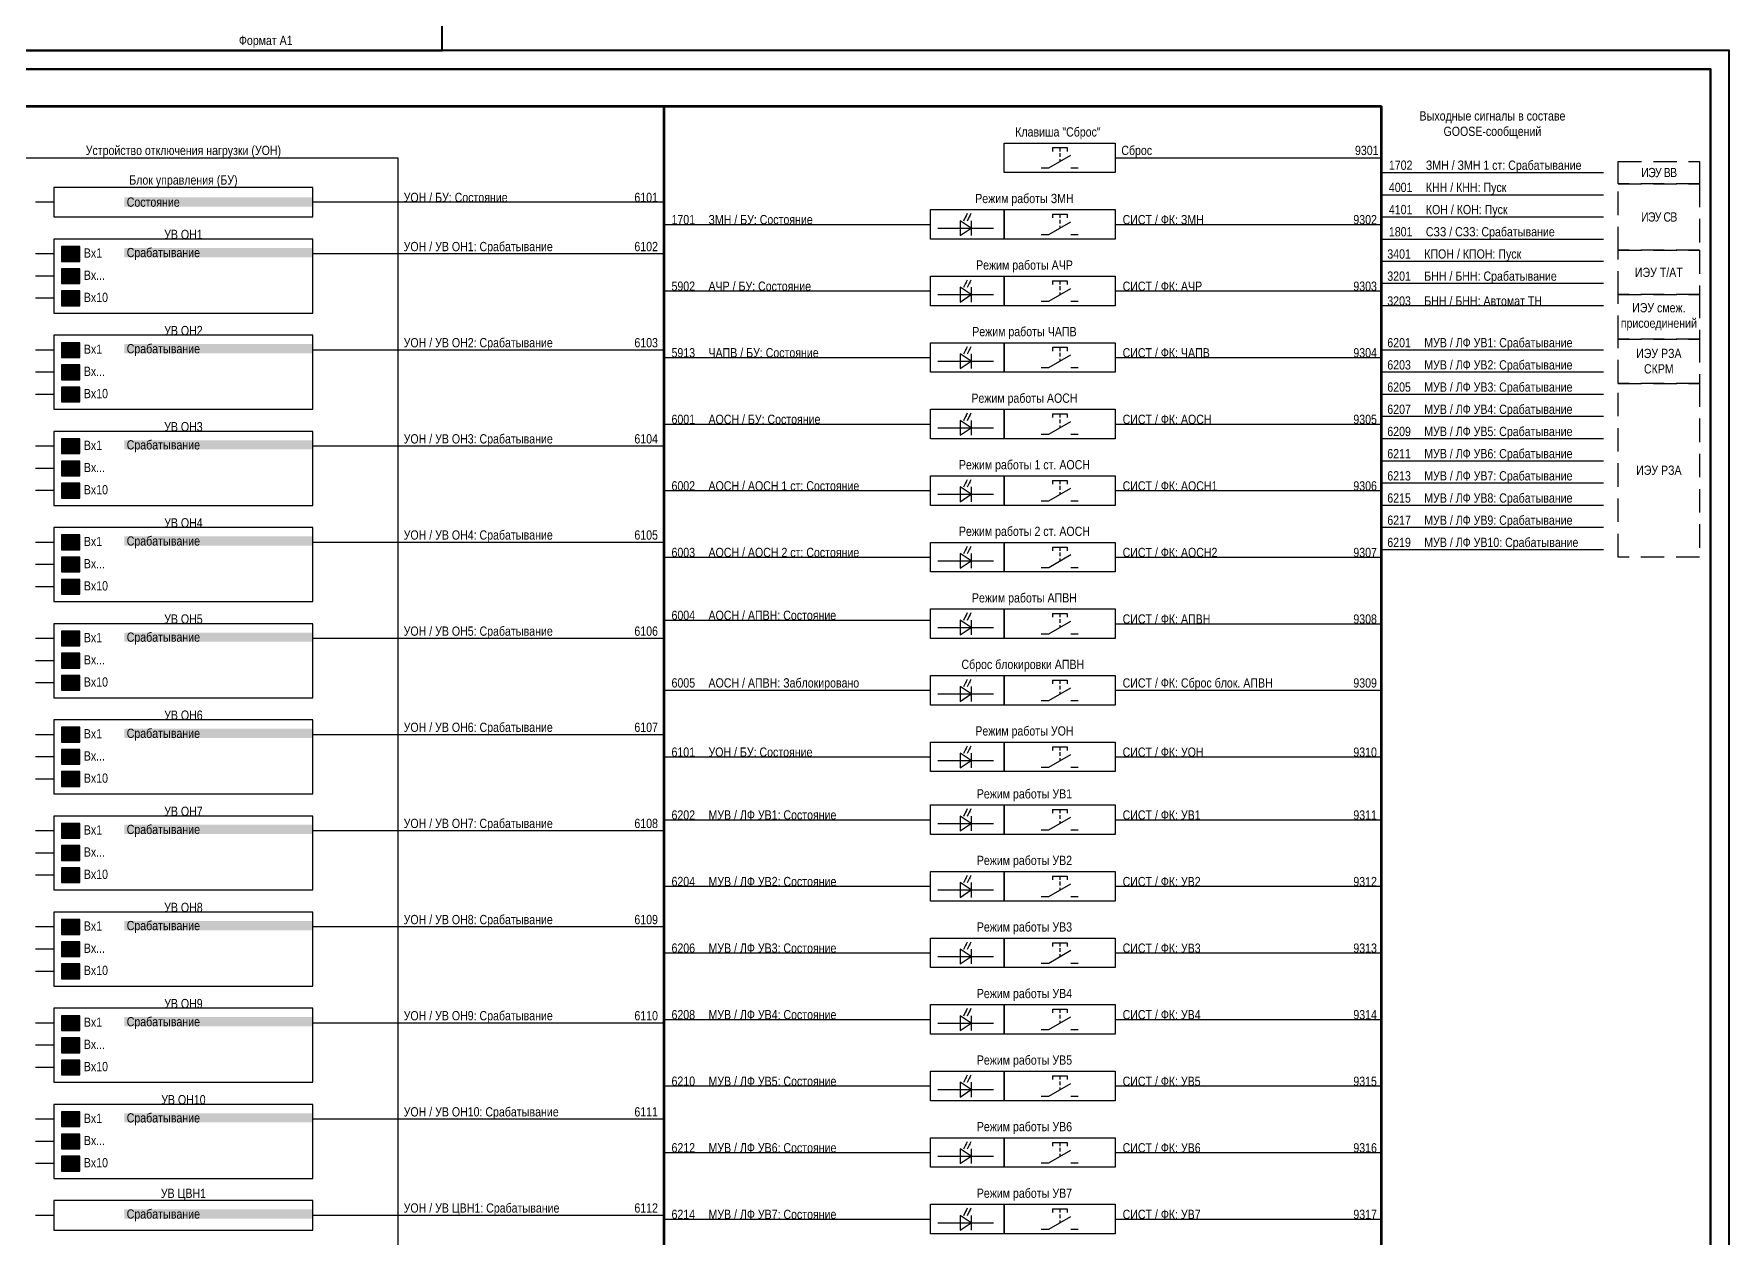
# Model space of a CAD drawing. Header units: millimetres. Extents: x 2179 to 12176, y -20554 to -12004.
# Drawn here: x 11420.6 to 11879, y -15581.9 to -15256.5 of the extents above; entities that cross this region are included whole.
import ezdxf
from ezdxf.enums import TextEntityAlignment as Align

# ---------------------------------------------------------------- set-up
doc = ezdxf.new("R2010")
doc.units = ezdxf.units.MM
doc.linetypes.add('HIDDEN2', pattern=[4.7625, 3.175, -1.5875])
doc.linetypes.add('штриховая2', pattern=[9.525, 6.35, -3.175])
for name, color, linetype, lineweight in [('GOOSE', 224, 'Continuous', 30), ('MMS', 190, 'Continuous', 30), ('Внутренняя шина', 4, 'Continuous', 70), ('Линии связи', 75, 'Continuous', 30), ('Основная', 7, 'Continuous', 30), ('Основная сплошная', 7, 'Continuous', 30), ('Сигналы внутр.', 13, 'Continuous', 30)]:
    doc.layers.add(name, color=color, linetype=linetype, lineweight=lineweight)
doc.layers.add('Рамка внешняя', color=8, linetype='Continuous', lineweight=40, plot=False)
doc.styles.add('2.5_Gost_RD', font='ARIALN.TTF', dxfattribs={"height": 2.5})
doc.styles.add('Narrow', font='ARIALN.TTF')
doc.styles.add('Табл дан', font='ARIALN.TTF')

# ---------------------------------------------------------------- blocks, each defined once
blk = doc.blocks.new('*U168')
blk.add_lwpolyline([(0, 0), (841, 0), (841, 594), (0, 594)], close=True)
at = {"style": '2.5_Gost_RD', "flags": 8}
blk.add_attdef('ФОРМАТ', text='', height=2.5, dxfattribs=at).set_placement((786, 4), align=Align.TOP_LEFT)
blk = doc.blocks.new('*U15')
blk.add_lwpolyline([(0, 0), (1189, 0), (1189, 841), (0, 841)], close=True)
at = {"lineweight": 50}
blk.add_lwpolyline([(20, 836), (1184, 836), (1184, 5), (20, 5)], close=True, dxfattribs=at)
at = {"style": '2.5_Gost_RD', "flags": 8}
blk.add_attdef('ФОРМАТ', text='', height=2.5, dxfattribs=at).set_placement((1134, 4), align=Align.TOP_LEFT)
blk = doc.blocks.new('SW.2')
at = {"true_color": 0xadddf7}
h = blk.add_hatch(color=141, dxfattribs=at)
h.dxf.hatch_style = 1
h.paths.add_polyline_path([(5, 2), (0, 2), (0, -2), (5, -2)])
blk.add_lwpolyline([(5, 2), (0, 2), (0, -2), (5, -2)], close=True)
for points in [[(1, 0), (2, 0)], [(2, 0), (3, 1)], [(3, 0), (4, 0)]]:
    blk.add_lwpolyline(points)

msp = doc.modelspace()

# ---------------------------------------------------------------- linework, layer by layer
at = {"layer": 'Внутренняя шина'}
for points in [[(11071, -15276), (11785, -15276)], [(11591, -15276), (11785, -15276)], [(11591, -15943), (11591, -15276)], [(11591, -16068), (11591, -15276)], [(11785, -15815), (11785, -15276)]]:
    msp.add_lwpolyline(points, dxfattribs=at)
at = {"layer": 'Линии связи'}
for points in [[(11713, -15290), (11785, -15290)], [(11785, -15294), (11845, -15294)], [(11591, -15302), (11496, -15302)], [(11785, -15300), (11845, -15300)], [(11785, -15306), (11845, -15306)], [(11591, -15308), (11663, -15308)], [(11713, -15308), (11785, -15308)], [(11591, -15316), (11496, -15316)], [(11785, -15312), (11845, -15312)], [(11845, -15318), (11785, -15318)], [(11845, -15324), (11785, -15324)], [(11591, -15326), (11663, -15326)], [(11713, -15326), (11785, -15326)], [(11845, -15330), (11785, -15330)], [(11591, -15342), (11496, -15342)], [(11845, -15342), (11785, -15342)], [(11591, -15344), (11663, -15344)], [(11713, -15344), (11785, -15344)], [(11845, -15348), (11785, -15348)], [(11845, -15354), (11785, -15354)], [(11591, -15362), (11663, -15362)], [(11713, -15362), (11785, -15362)], [(11845, -15360), (11785, -15360)], [(11845, -15366), (11785, -15366)], [(11591, -15368), (11496, -15368)], [(11845, -15372), (11785, -15372)], [(11591, -15380), (11663, -15380)], [(11713, -15380), (11785, -15380)], [(11845, -15378), (11785, -15378)], [(11845, -15384), (11785, -15384)], [(11591, -15394), (11496, -15394)], [(11845, -15390), (11785, -15390)], [(11591, -15398), (11663, -15398)], [(11713, -15398), (11785, -15398)], [(11845, -15396), (11785, -15396)], [(11591, -15415), (11663, -15415)], [(11713, -15416), (11785, -15416)], [(11591, -15420), (11496, -15420)], [(11591, -15434), (11663, -15434)], [(11713, -15434), (11785, -15434)], [(11591, -15446), (11496, -15446)], [(11591, -15452), (11663, -15452)], [(11713, -15452), (11785, -15452)], [(11591, -15472), (11496, -15472)], [(11591, -15469), (11663, -15469)], [(11713, -15469), (11785, -15469)], [(11591, -15487), (11663, -15487)], [(11713, -15487), (11785, -15487)], [(11591, -15498), (11496, -15498)], [(11591, -15505), (11663, -15505)], [(11713, -15505), (11785, -15505)], [(11591, -15524), (11496, -15524)], [(11591, -15523), (11663, -15523)], [(11713, -15523), (11785, -15523)], [(11591, -15541), (11663, -15541)], [(11713, -15541), (11785, -15541)], [(11591, -15550), (11496, -15550)], [(11591, -15559), (11663, -15559)], [(11713, -15559), (11785, -15559)], [(11591, -15576), (11496, -15576)], [(11591, -15577), (11663, -15577)], [(11713, -15577), (11785, -15577)]]:
    msp.add_lwpolyline(points, dxfattribs=at)
at = {"layer": 'Основная'}
for points in [[(11683, -15286), (11713, -15286), (11713, -15294), (11683, -15294)], [(11403, -15290), (11519, -15290), (11519, -15726), (11403, -15726)], [(11496, -15298), (11426, -15298), (11426, -15306), (11496, -15306)], [(11663, -15304), (11683, -15304), (11683, -15312), (11663, -15312)], [(11683, -15304), (11713, -15304), (11713, -15312), (11683, -15312)], [(11496, -15312), (11426, -15312), (11426, -15332), (11496, -15332)], [(11663, -15322), (11683, -15322), (11683, -15330), (11663, -15330)], [(11683, -15322), (11713, -15322), (11713, -15330), (11683, -15330)], [(11496, -15338), (11426, -15338), (11426, -15358), (11496, -15358)], [(11663, -15340), (11683, -15340), (11683, -15348), (11663, -15348)], [(11683, -15340), (11713, -15340), (11713, -15348), (11683, -15348)], [(11663, -15358), (11683, -15358), (11683, -15366), (11663, -15366)], [(11683, -15358), (11713, -15358), (11713, -15366), (11683, -15366)], [(11496, -15364), (11426, -15364), (11426, -15384), (11496, -15384)], [(11663, -15376), (11683, -15376), (11683, -15384), (11663, -15384)], [(11683, -15376), (11713, -15376), (11713, -15384), (11683, -15384)], [(11496, -15390), (11426, -15390), (11426, -15410), (11496, -15410)], [(11663, -15394), (11683, -15394), (11683, -15402), (11663, -15402)], [(11683, -15394), (11713, -15394), (11713, -15402), (11683, -15402)], [(11663, -15412), (11683, -15412), (11683, -15420), (11663, -15420)], [(11683, -15412), (11713, -15412), (11713, -15420), (11683, -15420)], [(11496, -15416), (11426, -15416), (11426, -15436), (11496, -15436)], [(11663, -15430), (11683, -15430), (11683, -15438), (11663, -15438)], [(11683, -15430), (11713, -15430), (11713, -15438), (11683, -15438)], [(11496, -15442), (11426, -15442), (11426, -15462), (11496, -15462)], [(11663, -15448), (11683, -15448), (11683, -15456), (11663, -15456)], [(11683, -15448), (11713, -15448), (11713, -15456), (11683, -15456)], [(11663, -15465), (11683, -15465), (11683, -15473), (11663, -15473)], [(11683, -15465), (11713, -15465), (11713, -15473), (11683, -15473)], [(11496, -15468), (11426, -15468), (11426, -15488), (11496, -15488)], [(11663, -15483), (11683, -15483), (11683, -15491), (11663, -15491)], [(11683, -15483), (11713, -15483), (11713, -15491), (11683, -15491)], [(11496, -15494), (11426, -15494), (11426, -15514), (11496, -15514)], [(11663, -15501), (11683, -15501), (11683, -15509), (11663, -15509)], [(11683, -15501), (11713, -15501), (11713, -15509), (11683, -15509)], [(11496, -15520), (11426, -15520), (11426, -15540), (11496, -15540)], [(11663, -15519), (11683, -15519), (11683, -15527), (11663, -15527)], [(11683, -15519), (11713, -15519), (11713, -15527), (11683, -15527)], [(11663, -15537), (11683, -15537), (11683, -15545), (11663, -15545)], [(11683, -15537), (11713, -15537), (11713, -15545), (11683, -15545)], [(11496, -15546), (11426, -15546), (11426, -15566), (11496, -15566)], [(11663, -15555), (11683, -15555), (11683, -15563), (11663, -15563)], [(11683, -15555), (11713, -15555), (11713, -15563), (11683, -15563)], [(11496, -15572), (11426, -15572), (11426, -15580), (11496, -15580)], [(11663, -15573), (11683, -15573), (11683, -15581), (11663, -15581)], [(11683, -15573), (11713, -15573), (11713, -15581), (11683, -15581)]]:
    msp.add_lwpolyline(points, close=True, dxfattribs=at)
for points in [[(11426, -15302), (11421, -15302)], [(11426, -15316), (11421, -15316)], [(11426, -15322), (11421, -15322)], [(11426, -15328), (11421, -15328)], [(11426, -15342), (11421, -15342)], [(11426, -15348), (11421, -15348)], [(11426, -15354), (11421, -15354)], [(11426, -15368), (11421, -15368)], [(11426, -15374), (11421, -15374)], [(11426, -15380), (11421, -15380)], [(11426, -15394), (11421, -15394)], [(11426, -15400), (11421, -15400)], [(11426, -15406), (11421, -15406)], [(11426, -15420), (11421, -15420)], [(11426, -15426), (11421, -15426)], [(11426, -15432), (11421, -15432)], [(11426, -15446), (11421, -15446)], [(11426, -15452), (11421, -15452)], [(11426, -15458), (11421, -15458)], [(11426, -15472), (11421, -15472)], [(11426, -15478), (11421, -15478)], [(11426, -15484), (11421, -15484)], [(11426, -15498), (11421, -15498)], [(11426, -15504), (11421, -15504)], [(11426, -15510), (11421, -15510)], [(11426, -15524), (11421, -15524)], [(11426, -15530), (11421, -15530)], [(11426, -15536), (11421, -15536)], [(11426, -15550), (11421, -15550)], [(11426, -15556), (11421, -15556)], [(11426, -15562), (11421, -15562)], [(11426, -15576), (11421, -15576)]]:
    msp.add_lwpolyline(points, dxfattribs=at)
at = {"layer": 'Основная сплошная', "color": 0}
for p, q in [((11696, -15287.25), (11698, -15287.25)), ((11698, -15287.25), (11700, -15287.25)), ((11693, -15292.75), (11695, -15292.75)), ((11695, -15292.75), (11701, -15289.32)), ((11701, -15292.75), (11703, -15292.75)), ((11696, -15305.25), (11698, -15305.25)), ((11698, -15305.25), (11700, -15305.25)), ((11693, -15310.75), (11695, -15310.75)), ((11695, -15310.75), (11701, -15307.32)), ((11701, -15310.75), (11703, -15310.75)), ((11695, -15328.75), (11701, -15325.32)), ((11696, -15323.25), (11698, -15323.25)), ((11698, -15323.25), (11700, -15323.25)), ((11693, -15328.75), (11695, -15328.75)), ((11701, -15328.75), (11703, -15328.75)), ((11695, -15346.75), (11701, -15343.32)), ((11696, -15341.25), (11698, -15341.25)), ((11698, -15341.25), (11700, -15341.25)), ((11693, -15346.75), (11695, -15346.75)), ((11701, -15346.75), (11703, -15346.75)), ((11695, -15364.75), (11701, -15361.32)), ((11696, -15359.25), (11698, -15359.25)), ((11698, -15359.25), (11700, -15359.25)), ((11693, -15364.75), (11695, -15364.75)), ((11701, -15364.75), (11703, -15364.75)), ((11695, -15382.75), (11701, -15379.32)), ((11696, -15377.25), (11698, -15377.25)), ((11698, -15377.25), (11700, -15377.25)), ((11693, -15382.75), (11695, -15382.75)), ((11701, -15382.75), (11703, -15382.75)), ((11695, -15400.75), (11701, -15397.32)), ((11696, -15395.25), (11698, -15395.25)), ((11698, -15395.25), (11700, -15395.25)), ((11693, -15400.75), (11695, -15400.75)), ((11701, -15400.75), (11703, -15400.75)), ((11695, -15418.75), (11701, -15415.32)), ((11696, -15413.25), (11698, -15413.25)), ((11698, -15413.25), (11700, -15413.25)), ((11693, -15418.75), (11695, -15418.75)), ((11701, -15418.75), (11703, -15418.75)), ((11695, -15436.75), (11701, -15433.32)), ((11696, -15431.25), (11698, -15431.25)), ((11698, -15431.25), (11700, -15431.25)), ((11693, -15436.75), (11695, -15436.75)), ((11701, -15436.75), (11703, -15436.75)), ((11695, -15454.75), (11701, -15451.32)), ((11696, -15449.25), (11698, -15449.25)), ((11698, -15449.25), (11700, -15449.25)), ((11693, -15454.75), (11695, -15454.75)), ((11701, -15454.75), (11703, -15454.75)), ((11696, -15466.25), (11698, -15466.25)), ((11698, -15466.25), (11700, -15466.25)), ((11693, -15471.75), (11695, -15471.75)), ((11695, -15471.75), (11701, -15468.32)), ((11701, -15471.75), (11703, -15471.75)), ((11696, -15484.25), (11698, -15484.25)), ((11698, -15484.25), (11700, -15484.25)), ((11693, -15489.75), (11695, -15489.75)), ((11695, -15489.75), (11701, -15486.32)), ((11701, -15489.75), (11703, -15489.75)), ((11696, -15502.25), (11698, -15502.25)), ((11698, -15502.25), (11700, -15502.25)), ((11693, -15507.75), (11695, -15507.75)), ((11695, -15507.75), (11701, -15504.32)), ((11701, -15507.75), (11703, -15507.75)), ((11695, -15525.75), (11701, -15522.32)), ((11696, -15520.25), (11698, -15520.25)), ((11698, -15520.25), (11700, -15520.25)), ((11693, -15525.75), (11695, -15525.75)), ((11701, -15525.75), (11703, -15525.75)), ((11695, -15543.75), (11701, -15540.32)), ((11696, -15538.25), (11698, -15538.25)), ((11698, -15538.25), (11700, -15538.25)), ((11693, -15543.75), (11695, -15543.75)), ((11701, -15543.75), (11703, -15543.75)), ((11695, -15561.75), (11701, -15558.32)), ((11696, -15556.25), (11698, -15556.25)), ((11698, -15556.25), (11700, -15556.25)), ((11693, -15561.75), (11695, -15561.75)), ((11701, -15561.75), (11703, -15561.75)), ((11695, -15579.75), (11701, -15576.32)), ((11696, -15574.25), (11698, -15574.25)), ((11698, -15574.25), (11700, -15574.25)), ((11693, -15579.75), (11695, -15579.75)), ((11701, -15579.75), (11703, -15579.75))]:
    msp.add_line(p, q, dxfattribs=at)
at = {"layer": 'Основная сплошная', "ltscale": 0.35}
for p, q in [((11696, -15287.25), (11696, -15288.25)), ((11698, -15287.25), (11698, -15288.25)), ((11700, -15287.25), (11700, -15288.25)), ((11698, -15288.75), (11698, -15289.75)), ((11696, -15305.25), (11696, -15306.25)), ((11698, -15305.25), (11698, -15306.25)), ((11698, -15306.75), (11698, -15307.75)), ((11700, -15305.25), (11700, -15306.25)), ((11696, -15323.25), (11696, -15324.25)), ((11698, -15323.25), (11698, -15324.25)), ((11698, -15324.75), (11698, -15325.75)), ((11700, -15323.25), (11700, -15324.25)), ((11696, -15341.25), (11696, -15342.25)), ((11698, -15341.25), (11698, -15342.25)), ((11698, -15342.75), (11698, -15343.75)), ((11700, -15341.25), (11700, -15342.25)), ((11696, -15359.25), (11696, -15360.25)), ((11698, -15359.25), (11698, -15360.25)), ((11698, -15360.75), (11698, -15361.75)), ((11700, -15359.25), (11700, -15360.25)), ((11696, -15377.25), (11696, -15378.25)), ((11698, -15377.25), (11698, -15378.25)), ((11698, -15378.75), (11698, -15379.75)), ((11700, -15377.25), (11700, -15378.25)), ((11696, -15395.25), (11696, -15396.25)), ((11698, -15395.25), (11698, -15396.25)), ((11698, -15396.75), (11698, -15397.75)), ((11700, -15395.25), (11700, -15396.25)), ((11696, -15413.25), (11696, -15414.25)), ((11698, -15413.25), (11698, -15414.25)), ((11698, -15414.75), (11698, -15415.75)), ((11700, -15413.25), (11700, -15414.25)), ((11696, -15431.25), (11696, -15432.25)), ((11698, -15431.25), (11698, -15432.25)), ((11698, -15432.75), (11698, -15433.75)), ((11700, -15431.25), (11700, -15432.25)), ((11696, -15449.25), (11696, -15450.25)), ((11698, -15449.25), (11698, -15450.25)), ((11698, -15450.75), (11698, -15451.75)), ((11700, -15449.25), (11700, -15450.25)), ((11696, -15466.25), (11696, -15467.25)), ((11698, -15466.25), (11698, -15467.25)), ((11700, -15466.25), (11700, -15467.25)), ((11698, -15467.75), (11698, -15468.75)), ((11696, -15484.25), (11696, -15485.25)), ((11698, -15484.25), (11698, -15485.25)), ((11698, -15485.75), (11698, -15486.75)), ((11700, -15484.25), (11700, -15485.25)), ((11696, -15502.25), (11696, -15503.25)), ((11698, -15502.25), (11698, -15503.25)), ((11698, -15503.75), (11698, -15504.75)), ((11700, -15502.25), (11700, -15503.25)), ((11696, -15520.25), (11696, -15521.25)), ((11698, -15520.25), (11698, -15521.25)), ((11698, -15521.75), (11698, -15522.75)), ((11700, -15520.25), (11700, -15521.25)), ((11696, -15538.25), (11696, -15539.25)), ((11698, -15538.25), (11698, -15539.25)), ((11698, -15539.75), (11698, -15540.75)), ((11700, -15538.25), (11700, -15539.25)), ((11696, -15556.25), (11696, -15557.25)), ((11698, -15556.25), (11698, -15557.25)), ((11698, -15557.75), (11698, -15558.75)), ((11700, -15556.25), (11700, -15557.25)), ((11696, -15574.25), (11696, -15575.25)), ((11698, -15574.25), (11698, -15575.25)), ((11698, -15575.75), (11698, -15576.75)), ((11700, -15574.25), (11700, -15575.25))]:
    msp.add_line(p, q, dxfattribs=at)
at = {"layer": 'Основная сплошная', "color": 0, "linetype": 'HIDDEN2', "ltscale": 0.5}
for p, q in [((11698, -15290.39), (11698, -15291.04)), ((11698, -15308.39), (11698, -15309.04)), ((11698, -15326.39), (11698, -15327.04)), ((11698, -15344.39), (11698, -15345.04)), ((11698, -15362.39), (11698, -15363.04)), ((11698, -15380.39), (11698, -15381.04)), ((11698, -15398.39), (11698, -15399.04)), ((11698, -15416.39), (11698, -15417.04)), ((11698, -15434.39), (11698, -15435.04)), ((11698, -15452.39), (11698, -15453.04)), ((11698, -15469.39), (11698, -15470.04)), ((11698, -15487.39), (11698, -15488.04)), ((11698, -15505.39), (11698, -15506.04)), ((11698, -15523.39), (11698, -15524.04)), ((11698, -15541.39), (11698, -15542.04)), ((11698, -15559.39), (11698, -15560.04)), ((11698, -15577.39), (11698, -15578.04))]:
    msp.add_line(p, q, dxfattribs=at)
at = {"layer": 'Основная сплошная', "linetype": 'штриховая2'}
for points in [[(11871, -15297), (11849, -15297), (11849, -15291), (11871, -15291)], [(11871, -15315), (11849, -15315), (11849, -15297), (11871, -15297)], [(11871, -15327), (11849, -15327), (11849, -15315), (11871, -15315)], [(11871, -15339), (11849, -15339), (11849, -15327), (11871, -15327)], [(11871, -15351), (11849, -15351), (11849, -15339), (11871, -15339)], [(11871, -15398), (11849, -15398), (11849, -15351), (11871, -15351)]]:
    msp.add_lwpolyline(points, close=True, dxfattribs=at)
at = {"layer": 'Основная сплошная'}
for points in [[(11672.06, -15307), (11673.06, -15305)], [(11673.06, -15307), (11674.06, -15305)], [(11665.06, -15309), (11680.06, -15309)], [(11671.06, -15307), (11671.06, -15311), (11674.06, -15309), (11671.06, -15307)], [(11674.06, -15307), (11674.06, -15311)], [(11671.06, -15325), (11671.06, -15329), (11674.06, -15327), (11671.06, -15325)], [(11672.06, -15325), (11673.06, -15323)], [(11673.06, -15325), (11674.06, -15323)], [(11674.06, -15325), (11674.06, -15329)], [(11665.06, -15327), (11680.06, -15327)], [(11671.06, -15343), (11671.06, -15347), (11674.06, -15345), (11671.06, -15343)], [(11672.06, -15343), (11673.06, -15341)], [(11673.06, -15343), (11674.06, -15341)], [(11674.06, -15343), (11674.06, -15347)], [(11665.06, -15345), (11680.06, -15345)], [(11671.06, -15361), (11671.06, -15365), (11674.06, -15363), (11671.06, -15361)], [(11672.06, -15361), (11673.06, -15359)], [(11673.06, -15361), (11674.06, -15359)], [(11674.06, -15361), (11674.06, -15365)], [(11665.06, -15363), (11680.06, -15363)], [(11671.06, -15379), (11671.06, -15383), (11674.06, -15381), (11671.06, -15379)], [(11672.06, -15379), (11673.06, -15377)], [(11673.06, -15379), (11674.06, -15377)], [(11674.06, -15379), (11674.06, -15383)], [(11665.06, -15381), (11680.06, -15381)], [(11671.06, -15397), (11671.06, -15401), (11674.06, -15399), (11671.06, -15397)], [(11672.06, -15397), (11673.06, -15395)], [(11673.06, -15397), (11674.06, -15395)], [(11674.06, -15397), (11674.06, -15401)], [(11665.06, -15399), (11680.06, -15399)], [(11665.06, -15417), (11680.06, -15417)], [(11671.06, -15415), (11671.06, -15419), (11674.06, -15417), (11671.06, -15415)], [(11672.06, -15415), (11673.06, -15413)], [(11673.06, -15415), (11674.06, -15413)], [(11674.06, -15415), (11674.06, -15419)], [(11665.06, -15435), (11680.06, -15435)], [(11671.06, -15433), (11671.06, -15437), (11674.06, -15435), (11671.06, -15433)], [(11672.06, -15433), (11673.06, -15431)], [(11673.06, -15433), (11674.06, -15431)], [(11674.06, -15433), (11674.06, -15437)], [(11672.06, -15451), (11673.06, -15449)], [(11673.06, -15451), (11674.06, -15449)], [(11665.06, -15453), (11680.06, -15453)], [(11671.06, -15451), (11671.06, -15455), (11674.06, -15453), (11671.06, -15451)], [(11674.06, -15451), (11674.06, -15455)], [(11672.06, -15468), (11673.06, -15466)], [(11673.06, -15468), (11674.06, -15466)], [(11665.06, -15470), (11680.06, -15470)], [(11671.06, -15468), (11671.06, -15472), (11674.06, -15470), (11671.06, -15468)], [(11674.06, -15468), (11674.06, -15472)], [(11672.06, -15486), (11673.06, -15484)], [(11673.06, -15486), (11674.06, -15484)], [(11665.06, -15488), (11680.06, -15488)], [(11671.06, -15486), (11671.06, -15490), (11674.06, -15488), (11671.06, -15486)], [(11674.06, -15486), (11674.06, -15490)], [(11671.06, -15504), (11671.06, -15508), (11674.06, -15506), (11671.06, -15504)], [(11672.06, -15504), (11673.06, -15502)], [(11673.06, -15504), (11674.06, -15502)], [(11674.06, -15504), (11674.06, -15508)], [(11665.06, -15506), (11680.06, -15506)], [(11671.06, -15522), (11671.06, -15526), (11674.06, -15524), (11671.06, -15522)], [(11672.06, -15522), (11673.06, -15520)], [(11673.06, -15522), (11674.06, -15520)], [(11674.06, -15522), (11674.06, -15526)], [(11665.06, -15524), (11680.06, -15524)], [(11671.06, -15540), (11671.06, -15544), (11674.06, -15542), (11671.06, -15540)], [(11672.06, -15540), (11673.06, -15538)], [(11673.06, -15540), (11674.06, -15538)], [(11674.06, -15540), (11674.06, -15544)], [(11665.06, -15542), (11680.06, -15542)], [(11671.06, -15558), (11671.06, -15562), (11674.06, -15560), (11671.06, -15558)], [(11672.06, -15558), (11673.06, -15556)], [(11673.06, -15558), (11674.06, -15556)], [(11674.06, -15558), (11674.06, -15562)], [(11665.06, -15560), (11680.06, -15560)], [(11671.06, -15576), (11671.06, -15580), (11674.06, -15578), (11671.06, -15576)], [(11672.06, -15576), (11673.06, -15574)], [(11673.06, -15576), (11674.06, -15574)], [(11674.06, -15576), (11674.06, -15580)], [(11665.06, -15578), (11680.06, -15578)]]:
    msp.add_lwpolyline(points, dxfattribs=at)
for points in [[(11672.56, -15306, 0.5, 0, 0), (11673.06, -15305, 0, 0, 0)], [(11673.56, -15306, 0.5, 0, 0), (11674.06, -15305, 0, 0, 0)], [(11672.56, -15324, 0.5, 0, 0), (11673.06, -15323, 0, 0, 0)], [(11673.56, -15324, 0.5, 0, 0), (11674.06, -15323, 0, 0, 0)], [(11672.56, -15342, 0.5, 0, 0), (11673.06, -15341, 0, 0, 0)], [(11673.56, -15342, 0.5, 0, 0), (11674.06, -15341, 0, 0, 0)], [(11672.56, -15360, 0.5, 0, 0), (11673.06, -15359, 0, 0, 0)], [(11673.56, -15360, 0.5, 0, 0), (11674.06, -15359, 0, 0, 0)], [(11672.56, -15378, 0.5, 0, 0), (11673.06, -15377, 0, 0, 0)], [(11673.56, -15378, 0.5, 0, 0), (11674.06, -15377, 0, 0, 0)], [(11672.56, -15396, 0.5, 0, 0), (11673.06, -15395, 0, 0, 0)], [(11673.56, -15396, 0.5, 0, 0), (11674.06, -15395, 0, 0, 0)], [(11672.56, -15414, 0.5, 0, 0), (11673.06, -15413, 0, 0, 0)], [(11673.56, -15414, 0.5, 0, 0), (11674.06, -15413, 0, 0, 0)], [(11672.56, -15432, 0.5, 0, 0), (11673.06, -15431, 0, 0, 0)], [(11673.56, -15432, 0.5, 0, 0), (11674.06, -15431, 0, 0, 0)], [(11672.56, -15450, 0.5, 0, 0), (11673.06, -15449, 0, 0, 0)], [(11673.56, -15450, 0.5, 0, 0), (11674.06, -15449, 0, 0, 0)], [(11672.56, -15467, 0.5, 0, 0), (11673.06, -15466, 0, 0, 0)], [(11673.56, -15467, 0.5, 0, 0), (11674.06, -15466, 0, 0, 0)], [(11672.56, -15485, 0.5, 0, 0), (11673.06, -15484, 0, 0, 0)], [(11673.56, -15485, 0.5, 0, 0), (11674.06, -15484, 0, 0, 0)], [(11672.56, -15503, 0.5, 0, 0), (11673.06, -15502, 0, 0, 0)], [(11673.56, -15503, 0.5, 0, 0), (11674.06, -15502, 0, 0, 0)], [(11672.56, -15521, 0.5, 0, 0), (11673.06, -15520, 0, 0, 0)], [(11673.56, -15521, 0.5, 0, 0), (11674.06, -15520, 0, 0, 0)], [(11672.56, -15539, 0.5, 0, 0), (11673.06, -15538, 0, 0, 0)], [(11673.56, -15539, 0.5, 0, 0), (11674.06, -15538, 0, 0, 0)], [(11672.56, -15557, 0.5, 0, 0), (11673.06, -15556, 0, 0, 0)], [(11673.56, -15557, 0.5, 0, 0), (11674.06, -15556, 0, 0, 0)], [(11672.56, -15575, 0.5, 0, 0), (11673.06, -15574, 0, 0, 0)], [(11673.56, -15575, 0.5, 0, 0), (11674.06, -15574, 0, 0, 0)]]:
    msp.add_lwpolyline(points, format="xyseb", dxfattribs=at)

# ---------------------------------------------------------------- block references
at = {"layer": 'Основная'}
for p in [(11428, -15316), (11428, -15322), (11428, -15328), (11428, -15342), (11428, -15348), (11428, -15354), (11428, -15368), (11428, -15374), (11428, -15380), (11428, -15394), (11428, -15400), (11428, -15406), (11428, -15420), (11428, -15426), (11428, -15432), (11428, -15446), (11428, -15452), (11428, -15458), (11428, -15472), (11428, -15478), (11428, -15484), (11428, -15498), (11428, -15504), (11428, -15510), (11428, -15524), (11428, -15530), (11428, -15536), (11428, -15550), (11428, -15556), (11428, -15562)]:
    msp.add_blockref('SW.2', p, dxfattribs=at)
at = {"layer": 'Рамка внешняя'}
msp.add_blockref('*U168', (10690, -15261), dxfattribs=at).add_auto_attribs({'ФОРМАТ': 'Формат А1'})
msp.add_blockref('*U15', (10690, -16102), dxfattribs=at)

# ---------------------------------------------------------------- texts
at = {"layer": 'GOOSE', "char_height": 2.5, "attachment_point": 7, "style": 'Табл дан'}
for s, insert, width in [('1702^IЗМН / {\\A1;ЗМН 1 ст}: Срабатывание', (11787, -15294), 58), ('4001^IКНН / КНН: Пуск', (11787, -15300), 41), ('4101^IКОН / КОН: Пуск', (11787, -15306), 41), ('1801^IСЗЗ / {\\A1;СЗЗ}: Срабатывание', (11787, -15312), 58), ('3401^IКПОН / КПОН: Пуск^I', (11786.57, -15318), 41), ('3201^IБНН / БНН: Срабатывание', (11786.57, -15324), 58.43), ('3203^IБНН / БНН: Автомат ТН', (11786.57, -15330), 58.43), ('6201^IМУВ / ЛФ УВ1: Срабатывание', (11786.57, -15342), 58.43), ('6203^IМУВ / ЛФ УВ2: Срабатывание', (11786.57, -15348), 58.43), ('6205^IМУВ / ЛФ УВ3: Срабатывание', (11786.57, -15354), 58.43), ('6207^IМУВ / ЛФ УВ4: Срабатывание', (11786.57, -15360), 58.43), ('6209^IМУВ / ЛФ УВ5: Срабатывание', (11786.57, -15366), 58.43), ('6211^IМУВ / ЛФ УВ6: Срабатывание', (11786.57, -15372), 58.43), ('6213^IМУВ / ЛФ УВ7: Срабатывание', (11786.57, -15378), 58.43), ('6215^IМУВ / ЛФ УВ8: Срабатывание', (11786.57, -15384), 58.43), ('6217^IМУВ / ЛФ УВ9: Срабатывание', (11786.57, -15390), 58.43), ('6219^IМУВ / ЛФ УВ10: Срабатывание', (11786.57, -15396), 58.43)]:
    msp.add_mtext(s, dxfattribs=dict(at, insert=insert, width=width))
at = {"layer": 'MMS', "char_height": 2.5, "attachment_point": 7, "style": 'Narrow'}
for s, insert, width in [('Сброс^I^I^I^I^I   ^I    9301^I', (11714.64, -15290), 70.3562), ('\\pt30,40,50,60,70;СИСТ / ФК: ЗМН^I^I   ^I^I   9302^I', (11715, -15308.01), 70), ('\\pt30,40,50,60,70;СИСТ / ФК: АЧР^I^I   ^I^I   9303^I', (11715, -15326.01), 70), ('\\pt30,40,50,60,70;СИСТ / ФК: ЧАПВ^I^I   ^I^I   9304^I', (11715, -15344.01), 70), ('\\pt30,40,50,60;СИСТ / ФК: АОСН^I^I   ^I^I   9305', (11715, -15362.01), 70), ('\\pt30,40,50,60,70;СИСТ / ФК: АОСН1^I   ^I^I   ^I   9306^I', (11715, -15380.01), 70), ('\\pt30,40,50,60,70;СИСТ / ФК: АОСН2^I^I   ^I^I   9307^I', (11715, -15398.01), 70), ('\\pt30,40,50,60,70;СИСТ / ФК: АПВН^I   ^I^I   ^I   9308^I', (11715, -15416.01), 70), ('\\pt50,60,70;СИСТ / ФК: Сброс блок. АПВН   ^I^I   9309^I', (11715, -15434.01), 70), ('\\pt30,40,50,60,70;СИСТ / ФК: УОН^I^I   ^I^I   9310^I', (11715, -15452.01), 70), ('\\pt30,40,50,60,70;СИСТ / ФК: УВ1   ^I^I   ^I^I   9311^I', (11715, -15469.01), 70), ('\\pt30,40,50,60,70;СИСТ / ФК: УВ2^I   ^I^I   ^I   9312^I', (11715, -15487.01), 70), ('\\pt30,40,50,60,70;СИСТ / ФК: УВ3   ^I^I   ^I^I   9313^I', (11715, -15505.01), 70), ('\\pt30,40,50,60,70;СИСТ / ФК: УВ4^I   ^I^I   ^I   9314^I', (11715, -15523.01), 70), ('\\pt30,40,50,60,70;СИСТ / ФК: УВ5   ^I^I   ^I^I   9315^I', (11715, -15541.01), 70), ('\\pt30,40,50,60,70;СИСТ / ФК: УВ6   ^I^I   ^I^I   9316^I', (11715, -15559.01), 70), ('\\pt30,40,50,60;СИСТ / ФК: УВ7   ^I^I   ^I^I   9317', (11715, -15577.01), 70)]:
    msp.add_mtext(s, dxfattribs=dict(at, insert=insert, width=width))
at = {"layer": 'Основная', "style": 'Табл дан'}
for s, p in [('Вх1', (11434.07, -15315.75)), ('Вх...', (11434.07, -15321.75)), ('Вх10', (11434.07, -15327.75)), ('Вх1', (11434.07, -15341.75)), ('Вх...', (11434.07, -15347.75)), ('Вх10', (11434.07, -15353.75)), ('Вх1', (11434.07, -15367.75)), ('Вх...', (11434.07, -15373.75)), ('Вх10', (11434.07, -15379.75)), ('Вх1', (11434.07, -15393.75)), ('Вх...', (11434.07, -15399.75)), ('Вх10', (11434.07, -15405.75)), ('Вх1', (11434.07, -15419.75)), ('Вх...', (11434.07, -15425.75)), ('Вх10', (11434.07, -15431.75)), ('Вх1', (11434.07, -15445.75)), ('Вх...', (11434.07, -15451.75)), ('Вх10', (11434.07, -15457.75)), ('Вх1', (11434.07, -15471.75)), ('Вх...', (11434.07, -15477.75)), ('Вх10', (11434.07, -15483.75)), ('Вх1', (11434.07, -15497.75)), ('Вх...', (11434.07, -15503.75)), ('Вх10', (11434.07, -15509.75)), ('Вх1', (11434.07, -15523.75)), ('Вх...', (11434.07, -15529.75)), ('Вх10', (11434.07, -15535.75)), ('Вх1', (11434.07, -15549.75)), ('Вх...', (11434.07, -15555.75)), ('Вх10', (11434.07, -15561.75))]:
    msp.add_text(s, height=2.5, dxfattribs=at).set_placement(p, align=Align.MIDDLE_LEFT)
at = {"layer": 'Основная', "char_height": 2.5, "attachment_point": 8, "style": 'Narrow'}
for s, insert, width in [('\\pt55;Выходные сигналы в составе GOOSE-сообщений', (11815, -15284.81), 60), ('Клавиша "Сброс"', (11697.5, -15285), 29), ('Устройство отключения нагрузки (УОН)', (11461, -15290), 116), ('\\A1;Блок управления (БУ)', (11461, -15298), 70), ('Режим работы ЗМН', (11688.44, -15303), 45), ('\\A1;УВ ОН1', (11461, -15312), 70), ('Режим работы АЧР', (11688.44, -15321), 45), ('\\A1;УВ ОН2', (11461, -15338), 70), ('Режим работы ЧАПВ', (11688.44, -15339), 45), ('Режим работы АОСН', (11688.44, -15357), 45), ('\\A1;УВ ОН3', (11461, -15364), 70), ('Режим работы 1 ст. АОСН', (11688.44, -15375), 45), ('\\A1;УВ ОН4', (11461, -15390), 70), ('Режим работы 2 ст. АОСН', (11688.44, -15393), 45), ('Режим работы АПВН', (11688.44, -15411), 45), ('\\A1;УВ ОН5', (11461, -15416), 70), ('Сброс блокировки АПВН', (11688, -15429), 48), ('Сброс блокировки АПВН', (11688, -15429), 48), ('\\A1;УВ ОН6', (11461, -15442), 70), ('Режим работы УОН', (11688.44, -15447), 45), ('Режим работы УВ1', (11688.44, -15464), 45), ('\\A1;УВ ОН7', (11461, -15468), 70), ('Режим работы УВ2', (11688.44, -15482), 45), ('\\A1;УВ ОН8', (11461, -15494), 70), ('Режим работы УВ3', (11688.44, -15500), 45), ('\\A1;УВ ОН9', (11461, -15520), 70), ('Режим работы УВ4', (11688.44, -15518), 45), ('Режим работы УВ5', (11688.44, -15536), 45), ('\\A1;УВ ОН10', (11461, -15546), 70), ('Режим работы УВ6', (11688.44, -15554), 45), ('\\A1;УВ ЦВН1', (11461, -15572), 70), ('Режим работы УВ7', (11688.44, -15572), 45)]:
    msp.add_mtext(s, dxfattribs=dict(at, insert=insert, width=width))
at = {"layer": 'Основная', "char_height": 2.5, "width": 51, "attachment_point": 4, "style": 'Narrow', "bg_fill": 1, "box_fill_scale": 1, "bg_fill_color": 9, "bg_fill_transparency": 0}
for s, insert in [('\\pl0.67568;Состояние', (11445, -15302)), ('\\pl0.67568;Срабатывание', (11445, -15316)), ('\\pl0.67568;Срабатывание', (11445, -15342)), ('\\pl0.67568;Срабатывание', (11445, -15368)), ('\\pl0.67568;Срабатывание', (11445, -15394)), ('\\pl0.67568;Срабатывание', (11445, -15420)), ('\\pl0.67568;Срабатывание', (11445, -15446)), ('\\pl0.67568;Срабатывание', (11445, -15472)), ('\\pl0.67568;Срабатывание', (11445, -15498)), ('\\pl0.67568;Срабатывание', (11445, -15524)), ('\\pl0.67568;Срабатывание', (11445, -15550)), ('\\pl0.67568;Срабатывание', (11445, -15576))]:
    msp.add_mtext(s, dxfattribs=dict(at, insert=insert))
at = {"layer": 'Основная сплошная', "char_height": 2.5, "width": 22, "attachment_point": 5, "style": 'Narrow'}
for s, insert in [('\\pt55;{\\T0.9;ИЭУ ВВ}', (11860, -15294)), ('\\pt55;{\\T0.9;ИЭУ CВ}', (11860, -15306)), ('\\pt55;ИЭУ Т/АТ', (11860, -15321)), ('\\pt55;ИЭУ смеж. присоединений', (11860, -15333)), ('\\pt55;ИЭУ РЗА ^JСКРМ', (11860, -15345)), ('\\pt55;ИЭУ РЗА', (11860, -15374.5))]:
    msp.add_mtext(s, dxfattribs=dict(at, insert=insert))
at = {"layer": 'Сигналы внутр.', "char_height": 2.5, "attachment_point": 7}
for s, insert, width, style in [('УОН / БУ: Состояние^I^I^I   ^I   6101', (11520.57, -15302), 70.43, 'Табл дан'), ('1701^IЗМН / БУ: Состояние', (11593, -15308), 70, 'Narrow'), ('УОН / УВ ОН1: Срабатывание^I   ^I   6102', (11520.57, -15316), 70.43, 'Табл дан'), ('5902^IАЧР / БУ: Состояние', (11593, -15326), 70, 'Narrow'), ('УОН / УВ ОН2: Срабатывание^I   ^I   6103', (11520.57, -15342), 70.43, 'Табл дан'), ('5913^IЧАПВ / БУ: Состояние^I', (11593, -15344), 70, 'Narrow'), ('6001^IАОСН / БУ: Состояние', (11593, -15362), 70, 'Narrow'), ('УОН / УВ ОН3: Срабатывание^I   ^I   6104', (11520.57, -15368), 70.43, 'Табл дан'), ('6002^IАОСН / АОСН 1 ст: Состояние', (11593, -15380), 70, 'Narrow'), ('УОН / УВ ОН4: Срабатывание^I   ^I   6105', (11520.57, -15394), 70.43, 'Табл дан'), ('6003^IАОСН / АОСН 2 ст: Состояние', (11593, -15398), 70, 'Narrow'), ('6004^IАОСН / АПВН: Состояние', (11593, -15415), 70, 'Narrow'), ('УОН / УВ ОН5: Срабатывание^I   ^I   6106', (11520.57, -15420), 70.43, 'Табл дан'), ('6005^IАОСН / АПВН: Заблокировано', (11593, -15434), 70, 'Narrow'), ('УОН / УВ ОН6: Срабатывание^I   ^I   6107', (11520.57, -15446), 70.43, 'Табл дан'), ('6101^IУОН / БУ: Состояние', (11593, -15452), 70, 'Narrow'), ('6202^IМУВ / ЛФ УВ1: Состояние', (11593, -15469), 70, 'Narrow'), ('УОН / УВ ОН7: Срабатывание^I   ^I   6108', (11520.57, -15472), 70.43, 'Табл дан'), ('6204^IМУВ / ЛФ УВ2: Состояние', (11593, -15487), 70, 'Narrow'), ('УОН / УВ ОН8: Срабатывание^I   ^I   6109', (11520.57, -15498), 70.43, 'Табл дан'), ('6206^IМУВ / ЛФ УВ3: Состояние', (11593, -15505), 70, 'Narrow'), ('УОН / УВ ОН9: Срабатывание^I   ^I   6110', (11520.57, -15524), 70.43, 'Табл дан'), ('6208^IМУВ / ЛФ УВ4: Состояние', (11593, -15523), 70, 'Narrow'), ('6210^IМУВ / ЛФ УВ5: Состояние', (11593, -15541), 70, 'Narrow'), ('УОН / УВ ОН10: Срабатывание^I   ^I   6111', (11520.57, -15550), 70.43, 'Табл дан'), ('6212^IМУВ / ЛФ УВ6: Состояние', (11593, -15559), 70, 'Narrow'), ('УОН / УВ ЦВН1: Срабатывание^I   ^I   6112', (11520.57, -15576), 70.43, 'Табл дан'), ('6214^IМУВ / ЛФ УВ7: Состояние', (11593, -15577), 70, 'Narrow')]:
    msp.add_mtext(s, dxfattribs=dict(at, insert=insert, width=width, style=style))

doc.saveas('drawing.dxf')
